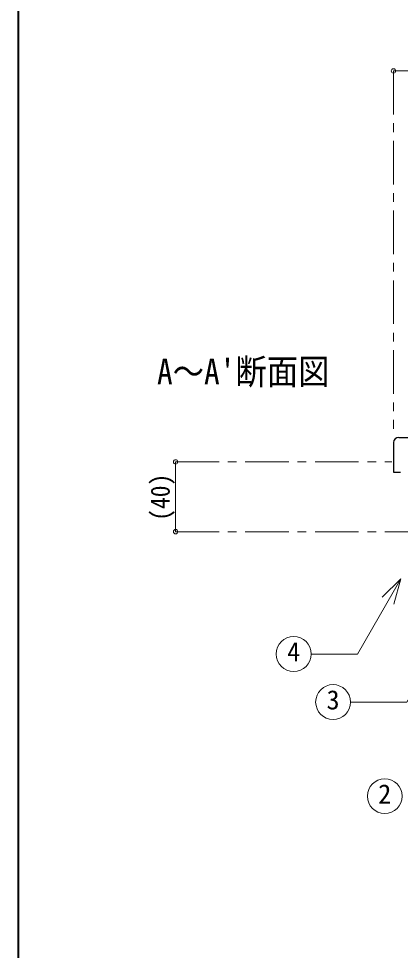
# Model space of a CAD drawing. Units: millimetres at full size, sheet at 1:5; details may follow other scales. Extents: x -1060 to 965, y -710 to 695.
# Drawn here: x -1060 to -841, y -427 to 107 of the extents above; entities that cross this region are included whole.
import ezdxf
from ezdxf.enums import TextEntityAlignment as Align

# ---------------------------------------------------------------- set-up
doc = ezdxf.new("R2010")
doc.units = ezdxf.units.MM
doc.header["$LTSCALE"] = 5
doc.header["$PDMODE"] = 32
doc.header["$PDSIZE"] = 2.5
doc.linetypes.add('CHAIN1', pattern=[8, 5, -1, 1, -1])
doc.layers.add('0-0____1', color=7, linetype='Continuous', lineweight=18)
doc.styles.add('ＭＳ ゴシック', font='')
doc.styles.get('ＭＳ ゴシック').set_extended_font_data('MS Gothic')

msp = doc.modelspace()

# ---------------------------------------------------------------- linework, layer by layer
at = {"layer": '0-0____1', "color": 1, "lineweight": 40}
msp.add_line((-1059.952, -709.711), (-1059.952, 695.289), dxfattribs=at)
at = {"layer": '0-0____1', "color": 4, "linetype": 'CHAIN1', "lineweight": 9}
for p, q in [((-844.952, 76.789), (-844.952, -128.211)), ((-969.952, -147.211), (-845.952, -147.211)), ((-969.952, -187.211), (-783.801, -187.211))]:
    msp.add_line(p, q, dxfattribs=at)
at = {"layer": '0-0____1', "color": 4, "lineweight": 9}
for p, q in [((-844.952, 76.789), (-254.952, 76.789)), ((-969.952, -147.211), (-969.952, -187.211))]:
    msp.add_line(p, q, dxfattribs=at)
at = {"layer": '0-0____1', "color": 5, "lineweight": 25}
for p, q in [((-841.952, -133.211), (-770.952, -133.211)), ((-844.952, -136.211), (-844.952, -153.211)), ((-844.952, -153.211), (-840.952, -153.211))]:
    msp.add_line(p, q, dxfattribs=at)
at = {"layer": '0-0____1'}
for q in [(-851.407, -224.818), (-844.683, -228.7)]:
    msp.add_line((-840.801, -214.211), q, dxfattribs=at)
for points in [[(-840.801, -214.211), (-865.682, -257.308), (-892.205, -257.308)], [(-798.05, -216.949), (-837.261, -284.864), (-869.601, -284.864)]]:
    msp.add_lwpolyline(points, dxfattribs=at)
for centre in [(-902.205, -257.308), (-879.601, -284.864), (-849.958, -338.776)]:
    msp.add_circle(centre, 10, dxfattribs=at)
at = {"layer": '0-0____1', "color": 5, "lineweight": 25}
msp.add_arc((-841.952, -136.211), 3, 90, 180, dxfattribs=at)
at = {"layer": '0-0____1', "color": 1}
for p in [(-844.952, 76.789), (-969.952, -147.211), (-969.952, -187.211)]:
    msp.add_point(p, dxfattribs=at)

# ---------------------------------------------------------------- texts
at = {"layer": '0-0____1', "style": 'ＭＳ ゴシック', "width": 0.9}
msp.add_text("A～A'断面図", height=14.66, dxfattribs=at).set_placement((-980.577, -107.211), align=Align.BOTTOM_LEFT)
msp.add_text('(40)', height=11, rotation=90, dxfattribs=at).set_placement((-969.952, -180.961), align=Align.BOTTOM_LEFT)
at = {"layer": '0-0____1', "style": 'ＭＳ ゴシック'}
for s, p in [('4', (-905.955, -264.808)), ('3', (-883.351, -292.364)), ('2', (-853.708, -346.276))]:
    msp.add_text(s, height=11, dxfattribs=at).set_placement(p, align=Align.BOTTOM_LEFT)

doc.saveas('drawing.dxf')
